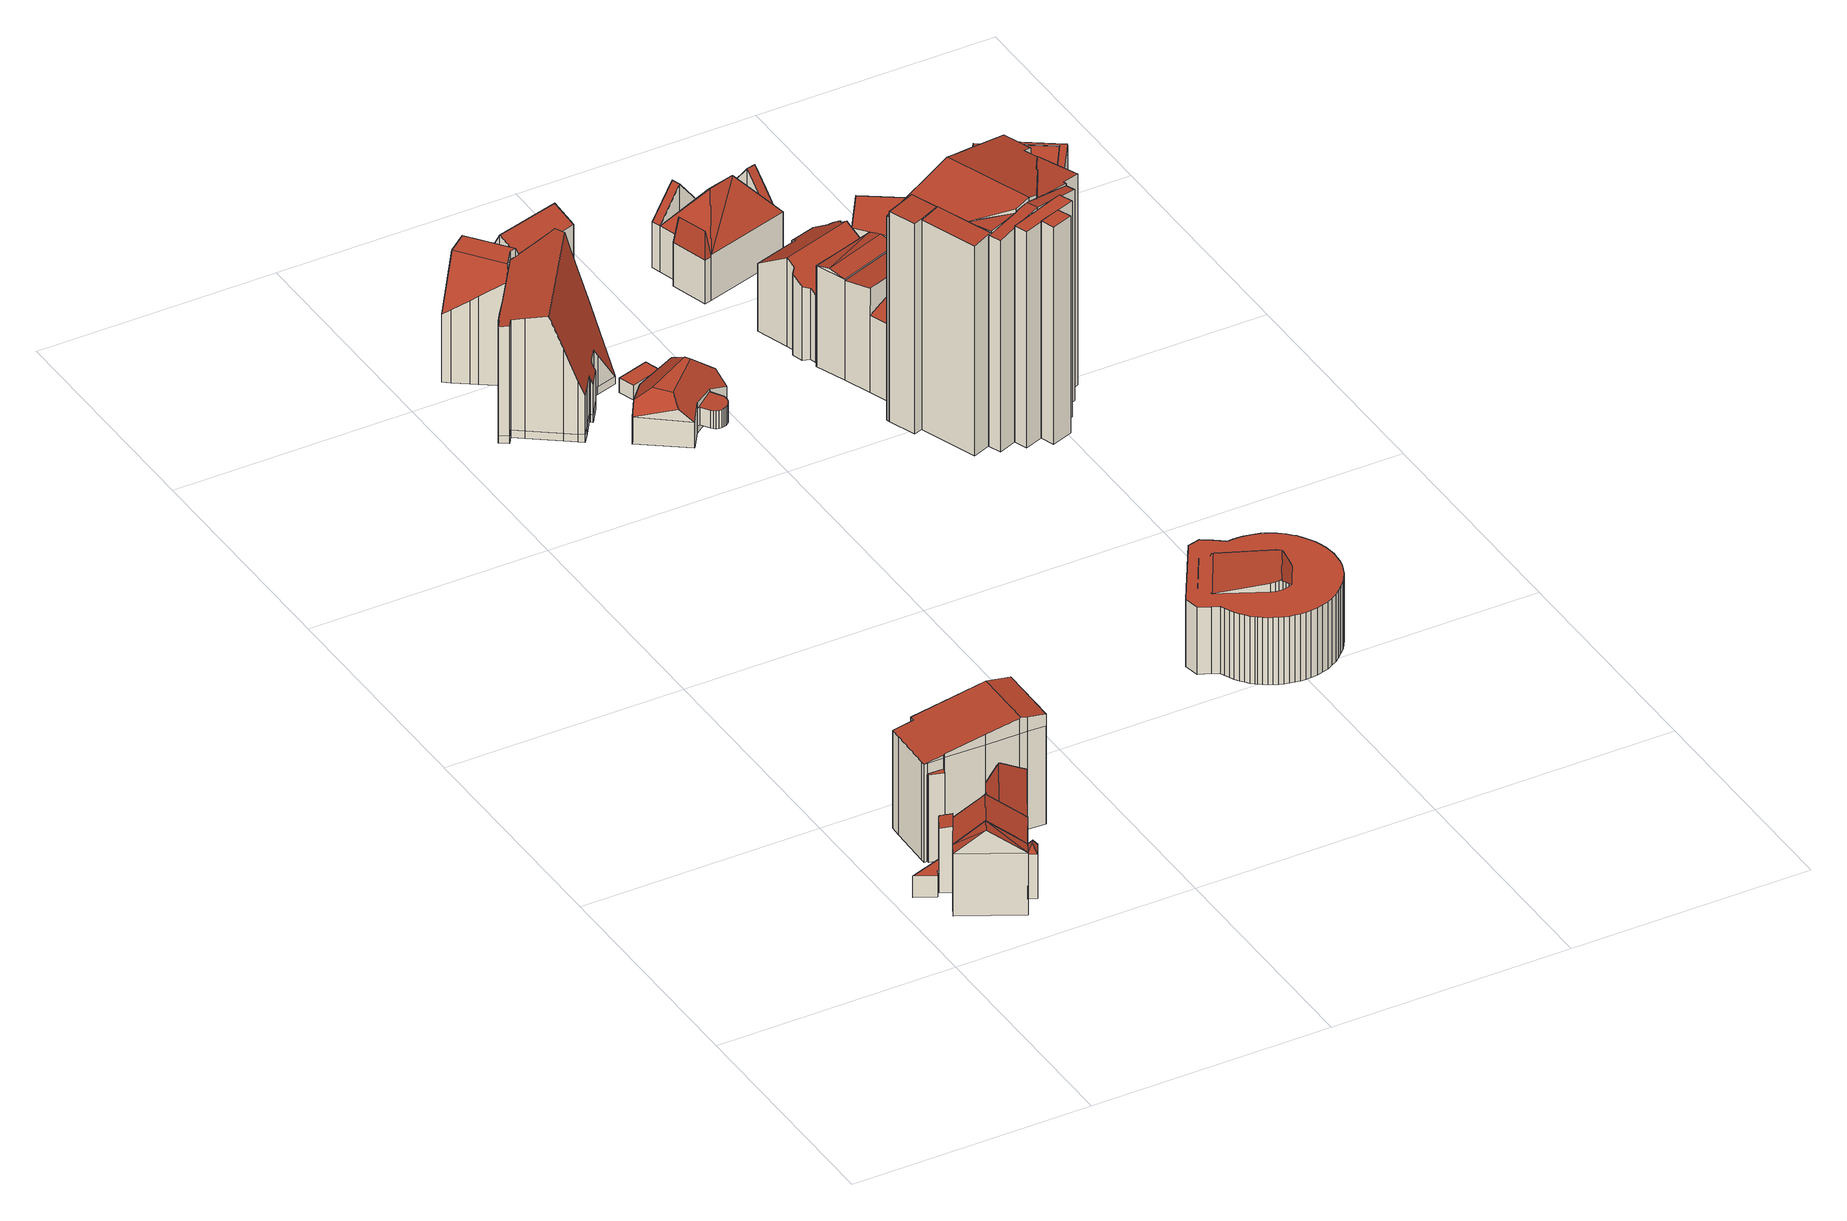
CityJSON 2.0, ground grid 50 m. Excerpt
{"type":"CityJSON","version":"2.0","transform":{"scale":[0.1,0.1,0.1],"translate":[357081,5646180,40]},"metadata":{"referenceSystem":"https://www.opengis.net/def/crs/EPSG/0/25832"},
"CityObjects":{
"building1":{"type":"Building","attributes":{"Gemeindeschluessel":"05315000","Geometrietyp2DReferenz":"3000","function":"31001_1100"},"address":[{"country":"Germany","locality":"Köln","thoroughfareNumber":"73","thoroughfareName":"Konrad-Adenauer-Ufer"}],"children":["building1-1","building1-2","building1-3","building1-4","building1-5"]},
"building1-1":{"type":"BuildingPart","attributes":{"roofType":"2100","measuredHeight":14.63},"parents":["building1"],"geometry":[{"type":"Solid","lod":"2","boundaries":[[[[0,1,2,3,4]],[[5,6,7,1,0]],[[8,9,10]],[[11,12,13,8,10]],[[10,5,0,4,11]],[[1,7,8,13,2]],[[6,5,10,9]],[[8,7,6,9]],[[3,12,11,4]],[[2,13,12,3]]]],"semantics":{"surfaces":[{"type":"WallSurface"},{"type":"RoofSurface"},{"type":"GroundSurface"},{"type":"ClosureSurface"}],"values":[[0,0,0,0,1,2,0,3,0,3]]}}]},
"building1-2":{"type":"BuildingPart","attributes":{"roofType":"5000","measuredHeight":11.42},"parents":["building1"],"geometry":[{"type":"Solid","lod":"2","boundaries":[[[[14,15,16,17]],[[18,19,15,14]],[[20,21,19,18]],[[22,21,20]],[[17,23,14]],[[22,24,23,17]],[[20,18,24,22]],[[14,23,24,18]],[[16,15,19,21]],[[16,21,22,17]]]],"semantics":{"surfaces":[{"type":"WallSurface"},{"type":"RoofSurface"},{"type":"GroundSurface"},{"type":"ClosureSurface"}],"values":[[0,0,0,0,1,1,1,1,2,3]]}}]},
"building1-3":{"type":"BuildingPart","attributes":{"roofType":"3100","measuredHeight":18.93},"parents":["building1"],"geometry":[{"type":"Solid","lod":"2","boundaries":[[[[17,16,25]],[[26,27,21,28]],[[29,30,27,26]],[[9,8,31,32]],[[33,34,7,6]],[[35,36,34,33]],[[37,38,36,35]],[[39,40,38,37]],[[25,16,40,39]],[[33,6,9,32,41,35]],[[42,29,26,28,25,39,37,35,41]],[[21,27,30,43,31,8,7,34,36,38,40,16]],[[22,17,25,28,21]],[[16,17,22,21]],[[30,29,44,43]],[[29,42,41,44]],[[44,32,31,43]],[[44,41,32]],[[7,8,9,6]]]],"semantics":{"surfaces":[{"type":"WallSurface"},{"type":"RoofSurface"},{"type":"GroundSurface"},{"type":"ClosureSurface"}],"values":[[0,0,0,0,0,0,0,0,0,1,1,2,0,3,3,3,3,3,3]]}}]},
"building1-4":{"type":"BuildingPart","attributes":{"roofType":"1000","measuredHeight":4.75},"parents":["building1"],"geometry":[{"type":"Solid","lod":"2","boundaries":[[[[45,46,47,48]],[[3,2,46,45]],[[49,50,13,12]],[[48,47,50,49]],[[12,3,45,48,49]],[[46,2,13,50,47]],[[2,3,12,13]]]],"semantics":{"surfaces":[{"type":"WallSurface"},{"type":"RoofSurface"},{"type":"GroundSurface"},{"type":"ClosureSurface"}],"values":[[0,0,0,0,1,2,3]]}}]},
"building1-5":{"type":"BuildingPart","attributes":{"roofType":"3100","measuredHeight":18.97},"parents":["building1"],"geometry":[{"type":"Solid","lod":"2","boundaries":[[[[32,31,51,52]],[[53,54,30,29]],[[52,51,54,53]],[[53,55,52]],[[55,41,32]],[[32,52,55]],[[53,29,42,41]],[[41,55,53]],[[31,43,30,54,51]],[[43,44,29,30]],[[31,32,44,43]],[[41,42,29,44]],[[41,44,32]]]],"semantics":{"surfaces":[{"type":"WallSurface"},{"type":"RoofSurface"},{"type":"GroundSurface"},{"type":"ClosureSurface"}],"values":[[0,0,0,0,1,1,1,1,2,3,3,3,3]]}}]},
"building2":{"type":"Building","attributes":{"Gemeindeschluessel":"05315000","Geometrietyp2DReferenz":"3000","function":"31001_1000","roofType":"3100","measuredHeight":16.85},"geometry":[{"type":"Solid","lod":"2","boundaries":[[[[56,57,58,59]],[[60,61,57,56]],[[62,63,61,60]],[[64,65,63,62]],[[66,67,65,64]],[[68,69,67,66]],[[70,40,69,68]],[[71,38,40,70]],[[72,73,38,71]],[[74,34,73,72]],[[75,76,34,74]],[[59,58,76,75]],[[71,70,68,66,64,62,60,72]],[[56,59,75,74,72,60]],[[57,61,63,65,67,69,40,38,73,34,76,58]]]],"semantics":{"surfaces":[{"type":"WallSurface"},{"type":"RoofSurface"},{"type":"GroundSurface"}],"values":[[0,0,0,0,0,0,0,0,0,0,0,0,1,1,2]]}}]},
"building3":{"type":"Building","attributes":{"Gemeindeschluessel":"05315000","Geometrietyp2DReferenz":"3000","function":"31001_1100"},"address":[{"country":"Germany","locality":"Köln","thoroughfareNumber":"62","thoroughfareName":"Theodor-Heuss-Ring"}],"children":["building3-1","building3-2"]},
"building3-1":{"type":"BuildingPart","attributes":{"roofType":"1000","measuredHeight":19.41},"parents":["building3"],"geometry":[{"type":"Solid","lod":"2","boundaries":[[[[77,78,79,80]],[[81,82,78,77]],[[80,79,83,84]],[[81,77,80,84]],[[78,82,83,79]],[[82,81,84,83]]]],"semantics":{"surfaces":[{"type":"WallSurface"},{"type":"RoofSurface"},{"type":"GroundSurface"},{"type":"ClosureSurface"}],"values":[[0,0,0,1,2,3]]}}]},
"building3-2":{"type":"BuildingPart","attributes":{"roofType":"5000","measuredHeight":25.36},"parents":["building3"],"geometry":[{"type":"Solid","lod":"2","boundaries":[[[[85,63,65,86]],[[87,57,63,85]],[[88,89,57,87]],[[90,84,83,89,88]],[[91,92,82,81,93]],[[94,95,92,91]],[[96,97,95,94]],[[98,99,97,96]],[[100,101,99,98]],[[102,103,101,100]],[[104,105,103,102]],[[106,107,105,104]],[[86,65,107,106]],[[108,109,110,111,112]],[[113,114,98,96,94,91,115,116,117,118,119,110,109]],[[111,110,119,85,86]],[[119,118,87,85]],[[118,117,88,87]],[[117,116,90,88]],[[116,115,93,90]],[[115,91,93]],[[114,100,98]],[[114,113,102,100]],[[113,109,108,104,102]],[[112,111,86,106]],[[108,112,106,104]],[[63,57,89,83,82,92,95,97,99,101,103,105,107,65]],[[84,90,93,81]],[[82,83,84,81]]]],"semantics":{"surfaces":[{"type":"WallSurface"},{"type":"RoofSurface"},{"type":"GroundSurface"},{"type":"ClosureSurface"}],"values":[[0,0,0,0,0,0,0,0,0,0,0,0,0,1,1,0,0,0,0,0,0,0,0,0,0,0,2,0,3]]}}]},
"building4":{"type":"Building","attributes":{"Gemeindeschluessel":"05315000","Geometrietyp2DReferenz":"3000","function":"31001_1000","roofType":"5000","measuredHeight":27.48},"address":[{"country":"Germany","locality":"Köln","thoroughfareNumber":"37","thoroughfareName":"Sedanstr."}],"geometry":[{"type":"Solid","lod":"2","boundaries":[[[[120,121,122,123]],[[124,125,121,120]],[[126,127,125,124]],[[128,129,127,126]],[[130,131,129,128]],[[132,133,131,130]],[[134,135,133,132]],[[136,137,135,134]],[[138,139,137,136]],[[140,141,139,138]],[[142,143,141,140]],[[144,145,143,142]],[[146,147,145,144]],[[148,149,147,146]],[[150,151,149,148]],[[152,153,151,150]],[[154,155,153,152]],[[156,157,155,154]],[[158,159,157,156]],[[160,161,159,158]],[[162,163,161,160]],[[164,165,163,162]],[[166,167,165,164]],[[168,169,167,166]],[[170,171,169,168]],[[172,173,171,170]],[[174,175,173,172]],[[176,177,175,174]],[[178,179,177,176]],[[180,181,179,178]],[[182,183,181,180]],[[184,185,183,182]],[[123,122,185,184]],[[186,187,188,189,190,191,192,193,194,195,196,197,198,199,200,201,202]],[[203,152,204,205,206,207,208,201,200,209,210,211,212,213,214,215,216,217,218,219]],[[218,217,160,158]],[[219,218,158,156]],[[217,216,162,160]],[[216,215,164,162]],[[215,214,166,164]],[[214,213,168,166]],[[213,212,170,168]],[[212,211,172,170]],[[211,210,174,172]],[[210,209,176,174]],[[209,200,199,178,176]],[[208,207,144,142]],[[202,201,208,142,140]],[[207,206,146,144]],[[206,205,148,146]],[[205,204,150,148]],[[204,152,150]],[[203,219,156,154]],[[203,154,152]],[[199,198,180,178]],[[198,197,182,180]],[[197,196,184,182]],[[196,195,123,184]],[[195,194,120,123]],[[194,193,124,120]],[[193,192,126,124]],[[192,191,128,126]],[[191,190,130,128]],[[190,189,132,130]],[[189,188,134,132]],[[188,187,136,134]],[[187,186,138,136]],[[186,202,140,138]],[[121,125,127,129,131,133,135,137,139,141,143,145,147,149,151,153,155,157,159,161,163,165,167,169,171,173,175,177,179,181,183,185,122]]]],"semantics":{"surfaces":[{"type":"WallSurface"},{"type":"RoofSurface"},{"type":"GroundSurface"}],"values":[[0,0,0,0,0,0,0,0,0,0,0,0,0,0,0,0,0,0,0,0,0,0,0,0,0,0,0,0,0,0,0,0,0,1,1,0,0,0,0,0,0,0,0,0,0,0,0,0,0,0,0,0,0,0,0,0,0,0,0,0,0,0,0,0,0,0,0,0,2]]}}]},
"building5":{"type":"Building","attributes":{"Gemeindeschluessel":"05315000","Geometrietyp2DReferenz":"3000","function":"31001_1100"},"address":[{"country":"Germany","locality":"Köln","thoroughfareNumber":"1","thoroughfareName":"An der Münze"}],"children":["building5-1","building5-2"]},
"building5-1":{"type":"BuildingPart","attributes":{"roofType":"5000","measuredHeight":26.31},"parents":["building5"],"geometry":[{"type":"Solid","lod":"2","boundaries":[[[[220,221,222,223]],[[224,225,221,220]],[[226,227,225,224]],[[228,229,227,226]],[[230,231,229,228]],[[232,233,231,230]],[[234,235,233,232]],[[236,237,238,239,240]],[[241,242,237,236]],[[243,244,242,241]],[[223,222,244,243]],[[240,245,246,234,232,236]],[[228,226,224,220,223,243,230]],[[230,243,241,236,232]],[[221,225,227,229,231,233,235,247,238,237,242,244,222]],[[245,240,239]],[[247,246,245,239,238]],[[235,234,246,247]]]],"semantics":{"surfaces":[{"type":"WallSurface"},{"type":"RoofSurface"},{"type":"GroundSurface"},{"type":"ClosureSurface"}],"values":[[0,0,0,0,0,0,0,0,0,0,0,1,1,1,2,0,3,3]]}}]},
"building5-2":{"type":"BuildingPart","attributes":{"roofType":"3100","measuredHeight":26.32},"parents":["building5"],"geometry":[{"type":"Solid","lod":"2","boundaries":[[[[248,249,250,251]],[[252,253,249,248]],[[239,238,253,252]],[[254,255,235,234,256]],[[257,258,255,254]],[[259,260,258,257]],[[261,262,260,259]],[[263,264,262,261]],[[265,266,264,263]],[[267,268,266,265]],[[269,270,268,267]],[[271,272,270,269]],[[273,274,272,271]],[[275,276,274,273]],[[251,250,276,275]],[[269,267,265,263,261,259,257,254,256,277,271]],[[245,239,252,248,251,275,273,271,277]],[[249,253,238,247,235,255,258,260,262,264,266,268,270,272,274,276,250]],[[245,277,246]],[[238,239,245,246,247]],[[234,246,277,256]],[[246,234,235,247]]]],"semantics":{"surfaces":[{"type":"WallSurface"},{"type":"RoofSurface"},{"type":"GroundSurface"},{"type":"ClosureSurface"}],"values":[[0,0,0,0,0,0,0,0,0,0,0,0,0,0,0,1,1,2,0,3,0,3]]}}]},
"building6":{"type":"Building","attributes":{"Gemeindeschluessel":"05315000","Geometrietyp2DReferenz":"3000","function":"31001_1000","roofType":"5000","measuredHeight":10.65},"address":[{"country":"Germany","locality":"Köln","thoroughfareNumber":"39","thoroughfareName":"Sedanstr."}],"geometry":[{"type":"Solid","lod":"2","boundaries":[[[[278,279,280,281]],[[282,283,279,278]],[[284,285,283,282]],[[286,287,285,284]],[[288,289,287,286]],[[290,291,289,288]],[[281,280,291,290]],[[292,293,294,281,295]],[[296,278,294,293,297]],[[298,282,296,297,299]],[[284,298,299,292,295,290,288,286]],[[299,297,293,292]],[[281,294,278]],[[278,296,282]],[[282,298,284]],[[290,295,281]],[[279,283,285,287,289,291,280]]]],"semantics":{"surfaces":[{"type":"WallSurface"},{"type":"RoofSurface"},{"type":"GroundSurface"}],"values":[[0,0,0,0,0,0,0,1,1,1,1,1,0,0,0,0,2]]}}]},
"building7":{"type":"Building","attributes":{"Gemeindeschluessel":"05315000","Geometrietyp2DReferenz":"3000","function":"31001_1000","roofType":"2100","measuredHeight":4.4},"geometry":[{"type":"Solid","lod":"2","boundaries":[[[[300,301,302,303]],[[304,305,301,300]],[[306,307,305,304]],[[308,309,307,306]],[[310,311,309,308]],[[312,313,311,310]],[[314,315,313,312]],[[316,317,315,314]],[[318,319,317,316]],[[320,321,319,318]],[[322,323,321,320]],[[324,325,323,322]],[[326,327,325,324]],[[328,329,327,326]],[[330,331,329,328]],[[332,333,331,330]],[[303,302,333,332]],[[330,328,326,324,322,320,318,316,314,312,310,308,306,304,300,303,332]],[[301,305,307,309,311,313,315,317,319,321,323,325,327,329,331,333,302]]]],"semantics":{"surfaces":[{"type":"WallSurface"},{"type":"RoofSurface"},{"type":"GroundSurface"}],"values":[[0,0,0,0,0,0,0,0,0,0,0,0,0,0,0,0,0,1,2]]}}]},
"building8":{"type":"Building","attributes":{"Gemeindeschluessel":"05315000","Geometrietyp2DReferenz":"3000","function":"31001_2460","roofType":"1000","measuredHeight":3.26},"geometry":[{"type":"Solid","lod":"2","boundaries":[[[[334,335,336,337]],[[338,339,335,334]],[[340,341,339,338]],[[337,336,341,340]],[[338,334,337,340]],[[335,339,341,336]]]],"semantics":{"surfaces":[{"type":"WallSurface"},{"type":"RoofSurface"},{"type":"GroundSurface"}],"values":[[0,0,0,0,1,2]]}}]},
"building9":{"type":"Building","attributes":{"Gemeindeschluessel":"05315000","Geometrietyp2DReferenz":"3000","function":"31001_2000"},"address":[{"country":"Germany","locality":"Köln","thoroughfareNumber":"80","thoroughfareName":"Konrad-Adenauer-Ufer"}],"children":["building9-1","building9-2"]},
"building9-1":{"type":"BuildingPart","attributes":{"roofType":"1000","measuredHeight":14.89},"parents":["building9"],"geometry":[{"type":"Solid","lod":"2","boundaries":[[[[342,343,344,345]],[[346,347,343,342]],[[348,349,347,346]],[[350,351,349,348]],[[352,353,351,350]],[[354,355,353,352]],[[356,357,355,354]],[[358,359,357,356]],[[360,361,359,358]],[[362,363,361,360]],[[364,365,363,362]],[[366,367,365,364]],[[368,369,367,366]],[[370,371,369,368]],[[372,373,371,370]],[[374,375,373,372]],[[376,377,375,374]],[[378,379,377,376]],[[380,381,379,378]],[[382,383,381,380]],[[384,385,383,382]],[[386,387,385,384]],[[388,389,387,386]],[[390,391,389,388]],[[392,393,391,390]],[[394,395,393,392]],[[396,397,395,394]],[[398,399,397,396]],[[400,401,399,398]],[[402,403,401,400]],[[404,405,403,402]],[[406,407,405,404]],[[408,409,407,406]],[[410,411,409,408]],[[412,413,411,410]],[[414,415,413,412]],[[416,417,415,414]],[[418,419,417,416]],[[420,421,419,418]],[[422,423,421,420]],[[424,425,423,422]],[[426,427,425,424]],[[428,429,427,426]],[[430,431,429,428]],[[432,433,431,430]],[[434,435,433,432]],[[436,437,435,434]],[[438,439,437,436]],[[440,441,439,438]],[[442,443,441,440]],[[444,445,443,442]],[[446,447,445,444]],[[448,449,447,446]],[[450,451,449,448]],[[452,453,451,450]],[[454,455,453,452]],[[456,457,455,454]],[[458,459,457,456]],[[460,461,459,458]],[[462,463,461,460]],[[345,344,463,462]],[[460,458,456,454,452,450,448,446,444,442,440,438,436,434,432,430,428,426,424,422,420,418,416,414,412,410,408,406,404,402,400,398,396,394,392,390,388,386,384,382,380,378,376,374,372,370,368,366,364,362,360,358,356,354,352,350,348,346,342,345,462]],[[343,347,349,351,353,355,357,359,361,363,365,367,369,371,373,375,377,379,381,383,385,387,389,391,393,395,397,399,401,403,405,407,409,411,413,415,417,419,421,423,425,427,429,431,433,435,437,439,441,443,445,447,449,451,453,455,457,459,461,463,344]]]],"semantics":{"surfaces":[{"type":"WallSurface"},{"type":"RoofSurface"},{"type":"GroundSurface"}],"values":[[0,0,0,0,0,0,0,0,0,0,0,0,0,0,0,0,0,0,0,0,0,0,0,0,0,0,0,0,0,0,0,0,0,0,0,0,0,0,0,0,0,0,0,0,0,0,0,0,0,0,0,0,0,0,0,0,0,0,0,0,0,1,2]]}}]},
"building9-2":{"type":"BuildingPart","attributes":{"roofType":"5000","measuredHeight":17.16},"parents":["building9"],"geometry":[{"type":"Solid","lod":"2","boundaries":[[[[464,465,466,467]],[[468,469,465,464]],[[470,471,469,468]],[[472,473,471,470]],[[474,475,473,472]],[[476,477,475,474]],[[478,479,477,476]],[[480,481,479,478]],[[482,483,481,480]],[[484,485,483,482]],[[486,487,485,484]],[[488,489,487,486]],[[490,491,489,488]],[[492,493,491,490]],[[494,495,493,492]],[[496,497,495,494]],[[498,499,497,496]],[[500,501,499,498]],[[502,503,501,500]],[[504,505,503,502]],[[506,507,505,504]],[[508,509,507,506]],[[510,511,509,508]],[[512,513,511,510]],[[514,515,513,512]],[[516,517,515,514]],[[518,519,517,516]],[[520,521,519,518]],[[522,523,521,520]],[[524,525,523,522]],[[526,527,525,524]],[[528,529,527,526]],[[530,531,529,528]],[[532,533,531,530]],[[534,535,533,532]],[[536,537,535,534]],[[538,539,537,536]],[[540,541,539,538]],[[467,466,541,540]],[[512,510,508,506,504,502,500,498,496,494,492,490,488,486,484,482,480,478,476,474,472,470,468,464,542,543]],[[520,518,516,514,543,542,467,540,538,536,534,532,530,528,526,524,522]],[[467,542,464]],[[512,543,514]],[[465,469,471,473,475,477,479,481,483,485,487,489,491,493,495,497,499,501,503,505,507,509,511,513,515,517,519,521,523,525,527,529,531,533,535,537,539,541,466]]]],"semantics":{"surfaces":[{"type":"WallSurface"},{"type":"RoofSurface"},{"type":"GroundSurface"}],"values":[[0,0,0,0,0,0,0,0,0,0,0,0,0,0,0,0,0,0,0,0,0,0,0,0,0,0,0,0,0,0,0,0,0,0,0,0,0,0,0,1,1,0,0,2]]}}]},
"building10":{"type":"Building","attributes":{"Gemeindeschluessel":"05315000","Geometrietyp2DReferenz":"3000","function":"31001_1000","roofType":"3100","measuredHeight":19.63},"address":[{"country":"Germany","locality":"Köln","thoroughfareNumber":"6","thoroughfareName":"An der Münze"}],"geometry":[{"type":"Solid","lod":"2","boundaries":[[[[544,545,546,547]],[[548,549,545,544]],[[550,551,549,548]],[[552,553,551,550]],[[554,555,553,552]],[[556,557,555,554]],[[558,559,557,556]],[[560,561,559,558]],[[562,563,561,560]],[[564,565,563,562]],[[566,567,565,564]],[[568,569,567,566]],[[570,571,569,568]],[[572,573,571,570]],[[574,575,573,572]],[[576,577,575,574]],[[578,579,577,576]],[[580,581,579,578]],[[582,583,581,580]],[[584,585,583,582]],[[586,587,585,584]],[[588,589,587,586]],[[590,591,589,588]],[[592,593,591,590]],[[547,546,593,592]],[[586,584,582,580,578,576,574,572,570,568,566,564,562,560,558,588]],[[556,554,552,550,548,544,547,592,590,588,558]],[[545,549,551,553,555,557,559,561,563,565,567,569,571,573,575,577,579,581,583,585,587,589,591,593,546]]]],"semantics":{"surfaces":[{"type":"WallSurface"},{"type":"RoofSurface"},{"type":"GroundSurface"}],"values":[[0,0,0,0,0,0,0,0,0,0,0,0,0,0,0,0,0,0,0,0,0,0,0,0,0,1,1,2]]}}]},
"building11":{"type":"Building","attributes":{"Gemeindeschluessel":"05315000","Geometrietyp2DReferenz":"3000","function":"31001_3010"},"address":[{"country":"Germany","locality":"Köln","thoroughfareNumber":"8","thoroughfareName":"An der Münze"}],"children":["building11-1","building11-2","building11-3","building11-4"]},
"building11-1":{"type":"BuildingPart","attributes":{"roofType":"9999","measuredHeight":18.56},"parents":["building11"],"geometry":[{"type":"Solid","lod":"2","boundaries":[[[[594,595,596,597,598]],[[599,600,601,602]],[[603,604,605,606,607]],[[608,609,610,604,603]],[[611,612,594]],[[594,598,608,611]],[[612,613,599]],[[599,602,614,594,612]],[[607,615,616,599,613,617,603]],[[617,611,608]],[[608,603,617]],[[613,612,611,617]],[[595,618,601,600,619,605,604,610,596]],[[618,614,602,601]],[[595,594,614,618]],[[615,607,606]],[[619,616,615,606,605]],[[600,599,616,619]],[[609,608,598,597]],[[596,610,609,597]]]],"semantics":{"surfaces":[{"type":"WallSurface"},{"type":"RoofSurface"},{"type":"GroundSurface"},{"type":"ClosureSurface"}],"values":[[0,0,0,0,1,1,1,1,1,1,1,1,2,3,3,0,3,3,0,3]]}}]},
"building11-2":{"type":"BuildingPart","attributes":{"roofType":"3100","measuredHeight":15.28},"parents":["building11"],"geometry":[{"type":"Solid","lod":"2","boundaries":[[[[620,621,622,623]],[[624,625,621,620]],[[626,627,625,624]],[[628,629,627,626]],[[630,631,629,628]],[[606,605,631,630]],[[632,633,600,599]],[[623,622,633,632]],[[615,606,630,628,626,624,620,634]],[[623,632,599,634,620]],[[621,625,627,629,631,605,619,600,633,622]],[[615,634,616]],[[605,606,615,616,619]],[[616,634,599]],[[616,599,600,619]]]],"semantics":{"surfaces":[{"type":"WallSurface"},{"type":"RoofSurface"},{"type":"GroundSurface"},{"type":"ClosureSurface"}],"values":[[0,0,0,0,0,0,0,0,1,1,2,0,3,0,3]]}}]},
"building11-3":{"type":"BuildingPart","attributes":{"roofType":"3100","measuredHeight":16.92},"parents":["building11"],"geometry":[{"type":"Solid","lod":"2","boundaries":[[[[635,636,637,638]],[[639,640,636,635]],[[641,642,640,639]],[[602,601,642,641]],[[643,644,595,594]],[[638,637,644,643]],[[602,641,639,635,638,645]],[[643,594,645,638]],[[636,640,642,601,618,595,644,637]],[[602,645,614]],[[601,602,614,618]],[[614,645,594]],[[614,594,595,618]]]],"semantics":{"surfaces":[{"type":"WallSurface"},{"type":"RoofSurface"},{"type":"GroundSurface"},{"type":"ClosureSurface"}],"values":[[0,0,0,0,0,0,1,1,2,0,3,0,3]]}}]},
"building11-4":{"type":"BuildingPart","attributes":{"roofType":"5000","measuredHeight":15.39},"parents":["building11"],"geometry":[{"type":"Solid","lod":"2","boundaries":[[[[646,647,610,609]],[[648,649,647,646]],[[597,596,649,648]],[[597,648,650]],[[650,648,646,651]],[[646,609,651]],[[651,609,597,650]],[[647,649,596,610]],[[596,597,609,610]]]],"semantics":{"surfaces":[{"type":"WallSurface"},{"type":"RoofSurface"},{"type":"GroundSurface"},{"type":"ClosureSurface"}],"values":[[0,0,0,1,1,1,1,2,3]]}}]},
"building12":{"type":"Building","attributes":{"Gemeindeschluessel":"05315000","Geometrietyp2DReferenz":"3000","function":"31001_1100"},"address":[{"country":"Germany","locality":"Köln","thoroughfareNumber":"81","thoroughfareName":"Konrad-Adenauer-Ufer"},{"country":"Germany","locality":"Köln","thoroughfareNumber":"79","thoroughfareName":"Konrad-Adenauer-Ufer"}],"children":["building12-1","building12-2","building12-3","building12-4","building12-5","building12-6","building12-7","building12-8","building12-9","building12-10","building12-11","building12-12","building12-13","building12-14"]},
"building12-1":{"type":"BuildingPart","attributes":{"roofType":"2100","measuredHeight":47.98},"parents":["building12"],"geometry":[{"type":"Solid","lod":"2","boundaries":[[[[652,653,654]],[[655,656,652,654]],[[657,658,656,655]],[[659,660,661,658,657]],[[662,663,664,665,666,659,657,655,654,667,668,669]],[[670,652,656,658,661,671,672,673,674,675]],[[676,668,667,677,678]],[[670,675,676,678]],[[677,667,654,653]],[[652,670,678,677,653]],[[660,659,666]],[[661,660,666,665,671]],[[672,671,665,664]],[[673,672,664,663]],[[679,662,669]],[[680,674,673,663,662,679]],[[680,679,669,668,676]],[[674,680,676,675]]]],"semantics":{"surfaces":[{"type":"WallSurface"},{"type":"RoofSurface"},{"type":"GroundSurface"},{"type":"ClosureSurface"}],"values":[[0,0,0,0,1,2,0,3,0,3,0,3,3,3,0,3,0,3]]}}]},
"building12-2":{"type":"BuildingPart","attributes":{"roofType":"5000","measuredHeight":23.2},"parents":["building12"],"geometry":[{"type":"Solid","lod":"2","boundaries":[[[[681,682,683,684]],[[685,686,682,681]],[[687,688,689,686,685]],[[684,683,690,691,692]],[[687,693,694,692]],[[694,693,685]],[[685,681,684,694]],[[692,694,684]],[[693,687,685]],[[682,686,689,690,683]],[[688,687,692,691]],[[690,689,688,691]]]],"semantics":{"surfaces":[{"type":"WallSurface"},{"type":"RoofSurface"},{"type":"GroundSurface"},{"type":"ClosureSurface"}],"values":[[0,0,0,0,1,1,1,0,0,2,0,3]]}}]},
"building12-3":{"type":"BuildingPart","attributes":{"roofType":"1000","measuredHeight":48.31},"parents":["building12"],"geometry":[{"type":"Solid","lod":"2","boundaries":[[[[695,696,697,698,699]],[[700,701,702,703,704]],[[699,698,701,700]],[[704,695,699,700]],[[697,702,701,698]],[[696,695,704,703]],[[702,697,696,703]]]],"semantics":{"surfaces":[{"type":"WallSurface"},{"type":"RoofSurface"},{"type":"GroundSurface"},{"type":"ClosureSurface"}],"values":[[0,0,0,1,2,0,3]]}}]},
"building12-4":{"type":"BuildingPart","attributes":{"roofType":"1000","measuredHeight":48.08},"parents":["building12"],"geometry":[{"type":"Solid","lod":"2","boundaries":[[[[705,706,707,708,709]],[[710,711,706,705]],[[703,702,711,710]],[[712,713,697,696]],[[714,715,716,713,712]],[[712,696,703,710,705,709,717,718,719,714]],[[706,711,702,697,713,716,720,707]],[[702,703,696,697]],[[715,714,719]],[[717,709,708]],[[720,718,717,708,707]],[[716,715,719,718,720]]]],"semantics":{"surfaces":[{"type":"WallSurface"},{"type":"RoofSurface"},{"type":"GroundSurface"},{"type":"ClosureSurface"}],"values":[[0,0,0,0,0,1,2,3,0,0,3,3]]}}]},
"building12-5":{"type":"BuildingPart","attributes":{"roofType":"3100","measuredHeight":48.72},"parents":["building12"],"geometry":[{"type":"Solid","lod":"2","boundaries":[[[[708,707,721,722]],[[723,724,716,715]],[[725,726,724,723]],[[727,728,726,725]],[[729,730,731,732,733]],[[722,721,661,660]],[[729,733,734,735,727,725,723,715,719,736,737]],[[717,708,722,660,666,738,739,737,736]],[[707,720,716,724,726,728,740,731,730,741,742,671,661,721]],[[717,736,718]],[[707,708,717,718,720]],[[718,736,719]],[[718,719,715,716,720]],[[728,727,735,740]],[[734,733,732]],[[740,735,734,732,731]],[[730,729,737,741]],[[665,671,742,739,738]],[[742,741,737,739]],[[665,738,666]],[[661,671,665,666,660]]]],"semantics":{"surfaces":[{"type":"WallSurface"},{"type":"RoofSurface"},{"type":"GroundSurface"},{"type":"ClosureSurface"}],"values":[[0,0,0,0,0,0,1,1,2,0,3,0,3,3,0,3,3,3,3,0,3]]}}]},
"building12-6":{"type":"BuildingPart","attributes":{"roofType":"5000","measuredHeight":20.24},"parents":["building12"],"geometry":[{"type":"Solid","lod":"2","boundaries":[[[[743,744,745,746]],[[747,748,749,750]],[[747,750,751,752]],[[752,751,743,746,753]],[[754,747,752,753]],[[744,749,748,755,756,745]],[[744,743,750,749]],[[755,754,753,756]],[[748,747,754,755]],[[745,756,753,746]],[[743,751,750]]]],"semantics":{"surfaces":[{"type":"WallSurface"},{"type":"RoofSurface"},{"type":"GroundSurface"},{"type":"ClosureSurface"}],"values":[[0,0,1,1,0,2,3,3,3,3,3]]}}]},
"building12-7":{"type":"BuildingPart","attributes":{"roofType":"2100","measuredHeight":47.12},"parents":["building12"],"geometry":[{"type":"Solid","lod":"2","boundaries":[[[[757,758,759,760,761]],[[762,763,764,758,757]],[[762,757,761,765,766,767]],[[759,758,764,768,769]],[[760,765,761]],[[759,769,770,766,765,760]],[[763,762,767,771]],[[768,764,763,771]],[[771,767,766,770]],[[768,771,770,769]]]],"semantics":{"surfaces":[{"type":"WallSurface"},{"type":"RoofSurface"},{"type":"GroundSurface"},{"type":"ClosureSurface"}],"values":[[0,0,1,2,0,3,0,3,0,3]]}}]},
"building12-8":{"type":"BuildingPart","attributes":{"roofType":"2100","measuredHeight":18.17},"parents":["building12"],"geometry":[{"type":"Solid","lod":"2","boundaries":[[[[772,773,774,775,776]],[[776,775,777,778]],[[779,780,772,776,778]],[[774,781,777,775]],[[773,772,780]],[[781,774,773,780,779]],[[781,779,778,777]]]],"semantics":{"surfaces":[{"type":"WallSurface"},{"type":"RoofSurface"},{"type":"GroundSurface"},{"type":"ClosureSurface"}],"values":[[0,0,1,2,0,3,3]]}}]},
"building12-9":{"type":"BuildingPart","attributes":{"roofType":"5000","measuredHeight":49.51},"parents":["building12"],"geometry":[{"type":"Solid","lod":"2","boundaries":[[[[782,783,764,763]],[[784,746,745,783,782]],[[785,786,787,748,747,788]],[[789,784,782,763,771,770,790,791,792,793,794]],[[795,796,797,662,679,798,799,800,785,788,794,793]],[[801,802,674,673,672,671,742,741,730,803,769,768,764,783,745,756,755,748,787,804]],[[805,800,799,806]],[[801,804,805,806]],[[806,799,798,807]],[[802,801,806,807]],[[807,798,679,680]],[[807,680,674,802]],[[662,797,663]],[[674,680,679,662,663,673]],[[664,663,797,796]],[[672,673,663,664]],[[664,796,795,738,665]],[[671,672,664,665]],[[738,795,793,739]],[[671,665,738,739,742]],[[729,737,739,793,792]],[[808,730,741,737,729]],[[741,742,739,737]],[[808,729,792,791]],[[808,791,790,803,730]],[[768,769,770,771]],[[769,803,790,770]],[[764,768,771,763]],[[746,784,789,753]],[[756,745,746,753]],[[752,753,789,794,809]],[[756,753,754,755]],[[753,752,809,754]],[[747,754,809,794,788]],[[754,747,748,755]],[[805,786,785,800]],[[804,787,786,805]]]],"semantics":{"surfaces":[{"type":"WallSurface"},{"type":"RoofSurface"},{"type":"GroundSurface"},{"type":"ClosureSurface"}],"values":[[0,0,0,1,1,2,0,3,0,3,0,3,0,3,0,3,0,3,0,3,0,3,3,0,3,3,3,3,0,3,0,3,3,0,3,0,3]]}}]},
"building12-10":{"type":"BuildingPart","attributes":{"roofType":"1000","measuredHeight":17.39},"parents":["building12"],"geometry":[{"type":"Solid","lod":"2","boundaries":[[[[810,778,777,787,786]],[[805,806,807,680,676,678,811,810,786]],[[781,670,675,674,802,801,804,787,777]],[[778,810,811,779]],[[781,777,778,779]],[[779,811,678,670,781]],[[670,678,676,675]],[[675,676,680,674]],[[674,680,807,802]],[[802,807,806,801]],[[801,806,805,804]],[[804,805,786,787]]]],"semantics":{"surfaces":[{"type":"WallSurface"},{"type":"RoofSurface"},{"type":"GroundSurface"},{"type":"ClosureSurface"}],"values":[[0,1,2,0,3,3,3,3,3,3,3,3]]}}]},
"building12-11":{"type":"BuildingPart","attributes":{"roofType":"2100","measuredHeight":47.22},"parents":["building12"],"geometry":[{"type":"Solid","lod":"2","boundaries":[[[[812,813,728,727,814]],[[760,759,813,812]],[[765,760,812,814,815,816,817]],[[728,813,759,769,803,740]],[[727,735,815,814]],[[728,740,735,727]],[[765,817,766]],[[759,760,765,766,770,769]],[[818,790,770,766,817,816]],[[769,770,790,803]],[[803,790,818,816,815,735,740]]]],"semantics":{"surfaces":[{"type":"WallSurface"},{"type":"RoofSurface"},{"type":"GroundSurface"},{"type":"ClosureSurface"}],"values":[[0,0,1,2,0,3,0,3,0,3,3]]}}]},
"building12-12":{"type":"BuildingPart","attributes":{"roofType":"2100","measuredHeight":47.97},"parents":["building12"],"geometry":[{"type":"Solid","lod":"2","boundaries":[[[[808,791,818,816,819,734,732]],[[803,730,731,740]],[[815,819,816]],[[735,815,816,818,790,803,740]],[[790,818,791]],[[730,808,732,731]],[[803,790,791,808,730]],[[815,735,734,819]],[[740,731,732,734,735]]]],"semantics":{"surfaces":[{"type":"RoofSurface"},{"type":"GroundSurface"},{"type":"WallSurface"},{"type":"ClosureSurface"}],"values":[[0,1,2,3,2,3,3,2,3]]}}]},
"building12-13":{"type":"BuildingPart","attributes":{"roofType":"2100","measuredHeight":23.2},"parents":["building12"],"geometry":[{"type":"Solid","lod":"2","boundaries":[[[[820,750,749,689,688]],[[691,690,744,743,821]],[[821,820,688,691]],[[749,744,690,689]],[[821,743,751,750,820]],[[744,749,750,743]],[[751,743,750]],[[690,691,688,689]]]],"semantics":{"surfaces":[{"type":"WallSurface"},{"type":"RoofSurface"},{"type":"GroundSurface"},{"type":"ClosureSurface"}],"values":[[0,0,1,2,0,3,3,3]]}}]},
"building12-14":{"type":"BuildingPart","attributes":{"roofType":"1000","measuredHeight":17.49},"parents":["building12"],"geometry":[{"type":"Solid","lod":"2","boundaries":[[[[822,823,774,773]],[[653,652,823,822]],[[653,822,773,780,677]],[[823,652,670,781,774]],[[652,653,677,678,670]],[[779,811,678,677,780]],[[781,779,780,773,774]],[[670,678,811,779,781]]]],"semantics":{"surfaces":[{"type":"WallSurface"},{"type":"RoofSurface"},{"type":"GroundSurface"},{"type":"ClosureSurface"}],"values":[[0,0,1,2,3,0,3,3]]}}]},
"building13":{"type":"Building","attributes":{"Gemeindeschluessel":"05315000","Geometrietyp2DReferenz":"3000","function":"31001_2000"},"children":["building13-1","building13-2"]},
"building13-1":{"type":"BuildingPart","attributes":{"roofType":"9999","measuredHeight":19.25},"parents":["building13"],"geometry":[{"type":"Solid","lod":"2","boundaries":[[[[824,825,826,827]],[[828,829,825,824]],[[830,831,829,828]],[[832,833,831,830]],[[834,835,833,832]],[[836,837,835,834]],[[838,839,837,836]],[[840,841,839,838]],[[842,843,841,840]],[[844,845,843,842]],[[832,830,828,824,827,846,847,834]],[[848,844,842,840,838,836,849]],[[849,836,834,847]],[[825,829,831,833,835,837,839,841,843,845,850,851,826]],[[848,849,852]],[[845,844,848,852,850]],[[852,849,847,853]],[[850,852,853,851]],[[853,847,846]],[[853,846,827,826,851]]]],"semantics":{"surfaces":[{"type":"WallSurface"},{"type":"RoofSurface"},{"type":"GroundSurface"},{"type":"ClosureSurface"}],"values":[[0,0,0,0,0,0,0,0,0,0,1,1,1,2,0,3,0,3,0,3]]}}]},
"building13-2":{"type":"BuildingPart","attributes":{"roofType":"1000","measuredHeight":9.58},"parents":["building13"],"geometry":[{"type":"Solid","lod":"2","boundaries":[[[[854,855,856,857]],[[858,827,826,855,854]],[[859,860,845,844,861]],[[857,856,860,859]],[[861,848,852,853,846,858,854,857,859]],[[855,826,851,850,845,860,856]],[[858,846,827]],[[848,861,844]],[[850,852,848,844,845]],[[851,853,852,850]],[[826,827,846,853,851]]]],"semantics":{"surfaces":[{"type":"WallSurface"},{"type":"RoofSurface"},{"type":"GroundSurface"},{"type":"ClosureSurface"}],"values":[[0,0,0,0,1,2,0,0,3,3,3]]}}]},
"building14":{"type":"Building","attributes":{"Gemeindeschluessel":"05315000","Geometrietyp2DReferenz":"3000","function":"31001_2000"},"address":[{"country":"Germany","locality":"Köln","thoroughfareNumber":"83","thoroughfareName":"Konrad-Adenauer-Ufer"}],"children":["building14-1","building14-2"]},
"building14-1":{"type":"BuildingPart","attributes":{"roofType":"1000","measuredHeight":23.55},"parents":["building14"],"geometry":[{"type":"Solid","lod":"2","boundaries":[[[[862,863,864,865]],[[866,867,863,862]],[[868,869,867,866]],[[870,871,869,868]],[[872,873,871,870]],[[874,875,873,872]],[[876,877,875,874]],[[878,879,877,876]],[[880,881,879,878]],[[882,883,881,880]],[[884,885,883,882]],[[886,887,885,884]],[[888,889,887,886]],[[886,884,882,880,878,876,874,872,870,868,866,862,865,890,888]],[[864,863,867,869,871,873,875,877,879,881,883,885,887,889,891]],[[891,890,865,864]],[[889,888,890,891]]]],"semantics":{"surfaces":[{"type":"WallSurface"},{"type":"RoofSurface"},{"type":"GroundSurface"},{"type":"ClosureSurface"}],"values":[[0,0,0,0,0,0,0,0,0,0,0,0,0,1,2,3,3]]}}]},
"building14-2":{"type":"BuildingPart","attributes":{"roofType":"1000","measuredHeight":23.72},"parents":["building14"],"geometry":[{"type":"Solid","lod":"2","boundaries":[[[[892,893,894,895]],[[896,897,893,892]],[[898,899,897,896]],[[900,865,864,899,898]],[[895,894,889,888,901]],[[902,900,898,896,892,895,901]],[[893,897,899,864,891,889,894]],[[865,900,902,890]],[[891,864,865,890]],[[890,902,901,888]],[[889,891,890,888]]]],"semantics":{"surfaces":[{"type":"WallSurface"},{"type":"RoofSurface"},{"type":"GroundSurface"},{"type":"ClosureSurface"}],"values":[[0,0,0,0,0,1,2,0,3,0,3]]}}]}
},
"vertices":[
[72,184,203],[72,184,60],[68,182,60],[68,182,108],[68,182,203],[92,173,207],[92,173,198],[92,173,60],[72,137,60],[72,137,198],[72,137,207],[51,149,203],[51,149,108],[51,149,60],
[212,72,159],[212,72,60],[197,81,60],[197,81,159],[197,45,159],[197,45,60],[181,53,159],[181,53,60],[181,53,160],[200,69,174],[193,57,175],
[197,81,198],[180,53,198],[180,53,60],[181,53,198],[170,35,198],[170,35,60],[51,99,60],[51,99,198],[138,147,244],[138,147,60],[144,144,250],[144,144,60],[200,114,207],[200,114,60],[211,107,198],[211,107,60],[103,71,250],[147,47,216],[103,71,60],[103,71,198],
[1,159,108],[1,159,60],[41,138,60],[41,138,108],[48,151,108],[48,151,60],
[37,73,60],[37,73,198],[156,8,198],[156,8,60],[89,44,250],
[201,243,194],[201,243,60],[170,187,60],[170,187,195],[228,243,229],[228,243,60],[271,242,204],[271,242,60],[287,242,195],[287,242,60],[233,147,195],[233,147,60],[217,118,195],[217,118,60],[211,107,195],[200,114,204],[166,132,229],[166,132,60],[138,147,182],[162,191,181],[162,191,60],
[81,241,254],[81,241,60],[110,233,60],[110,233,254],[80,245,254],[80,245,60],[114,245,60],[114,245,254],
[271,242,278],[287,242,278],[201,243,278],[117,245,278],[117,245,60],[114,245,278],[74,245,278],[74,245,60],[80,245,278],[74,254,278],[74,254,60],[76,343,278],[76,343,60],[77,366,278],[77,366,60],[120,365,278],[120,365,60],[120,376,278],[120,376,60],[327,373,278],[327,373,60],[325,240,278],[325,240,60],[327,373,305],[276,373,314],[274,242,314],[287,242,311],[325,240,305],[120,376,286],[120,365,286],[80,245,279],[114,245,285],[117,245,286],[201,243,301],[271,242,313],
[68,1802,64],[68,1802,47],[69,1801,47],[69,1801,64],[83,1823,64],[83,1823,47],[94,1838,64],[94,1838,47],[101,1847,64],[101,1847,47],[150,1915,64],[150,1915,47],[180,1957,64],[180,1957,47],[239,1972,64],[239,1972,47],[247,1974,64],[247,1974,47],[281,1984,64],[281,1984,47],[290,1987,64],[290,1987,47],[301,1950,64],[301,1950,47],[308,1926,64],[308,1926,47],[316,1902,64],[316,1902,47],[323,1877,64],[323,1877,47],[330,1853,64],[330,1853,47],[334,1841,64],[334,1841,47],[290,1828,64],[290,1828,47],[280,1825,64],[280,1825,47],[258,1795,64],[258,1795,47],[260,1793,64],[260,1793,47],[264,1790,64],[264,1790,47],[240,1756,64],[240,1756,47],[236,1759,64],[236,1759,47],[234,1760,64],[234,1760,47],[212,1730,64],[212,1730,47],[196,1709,64],[196,1709,47],[186,1716,64],[186,1716,47],[164,1732,64],[164,1732,47],[107,1773,64],[107,1773,47],[86,1788,64],[86,1788,47],[75,1773,64],[75,1773,47],[58,1785,64],[58,1785,47],[281,1984,317],[247,1974,313],[239,1972,312],[180,1957,305],[150,1915,305],[101,1847,305],[94,1838,305],[83,1823,305],[68,1802,305],[69,1801,305],[58,1785,305],[75,1773,309],[86,1788,309],[107,1773,314],[142,1748,322],[297,1963,322],[290,1987,318],[290,1828,135],[330,1853,90],[323,1877,141],[316,1902,193],[308,1926,245],[301,1950,295],[164,1732,252],[186,1716,182],[196,1709,151],[212,1730,150],[234,1760,150],[236,1759,142],[240,1756,131],[264,1790,132],[260,1793,143],[258,1795,151],[280,1825,152],
[108,1945,257],[108,1945,61],[150,1915,61],[150,1915,292],[95,1954,246],[95,1954,61],[67,1974,223],[67,1974,61],[53,1985,211],[53,1985,61],[91,2014,323],[91,2014,61],[130,2044,324],[130,2044,61],[171,2076,190],[171,2076,61],[194,1960,324],[194,1960,61],[202,1962,61],[202,1962,300],[202,1962,305],[180,1957,324],[180,1957,61],[158,1927,323],[158,1927,61],[201,1966,302],[189,2011,256],[189,2011,61],
[247,1974,300],[247,1974,61],[281,1984,61],[281,1984,300],[239,1972,300],[239,1972,61],[168,2091,167],[168,2091,61],[171,2076,196],[163,2107,134],[163,2107,61],[299,2145,136],[299,2145,61],[304,2127,170],[304,2127,61],[308,2113,198],[308,2113,61],[313,2093,236],[313,2093,61],[319,2072,278],[319,2072,61],[323,2058,306],[323,2058,61],[325,2049,324],[325,2049,61],[338,2002,301],[338,2002,61],[290,1987,300],[290,1987,61],[189,2011,324],
[326,1737,113],[326,1737,62],[258,1644,62],[258,1644,122],[430,1771,105],[430,1771,62],[463,1659,109],[463,1659,62],[421,1646,126],[421,1646,62],[376,1614,130],[376,1614,62],[350,1577,119],[350,1577,62],[331,1622,164],[307,1655,164],[272,1664,143],[326,1594,146],[407,1763,129],[401,1704,168],[455,1687,134],[408,1694,168],
[435,1613,122],[435,1613,79],[434,1618,79],[434,1618,123],[435,1608,122],[435,1608,79],[434,1602,122],[434,1602,79],[431,1597,121],[431,1597,79],[428,1593,121],[428,1593,79],[423,1590,120],[423,1590,79],[418,1588,120],[418,1588,79],[413,1587,119],[413,1587,79],[407,1588,119],[407,1588,79],[402,1589,119],[402,1589,79],[398,1592,118],[398,1592,79],[394,1596,118],[394,1596,79],[382,1614,118],[382,1614,79],[376,1614,118],[376,1614,79],[421,1646,123],[421,1646,79],[419,1642,123],[419,1642,79],
[385,1819,92],[385,1819,60],[318,1799,60],[318,1799,92],[395,1785,92],[395,1785,60],[329,1765,92],[329,1765,60],
[834,582,153],[834,582,4],[857,571,4],[857,571,153],[828,614,153],[828,614,4],[916,759,153],[916,759,4],[942,765,153],[942,765,4],[963,751,153],[963,751,4],[984,735,153],[984,735,4],[995,736,153],[995,736,4],[1006,736,153],[1006,736,4],[1017,735,153],[1017,735,4],[1028,733,153],[1028,733,4],[1039,730,153],[1039,730,4],[1049,727,153],[1049,727,4],[1055,724,153],[1055,724,4],[1061,721,153],[1061,721,4],[1067,718,153],[1067,718,4],[1075,713,153],[1075,713,4],[1082,708,153],[1082,708,4],[1089,702,153],[1089,702,4],[1095,695,153],[1095,695,4],[1102,689,153],[1102,689,4],[1109,678,153],[1109,678,4],[1116,667,153],[1116,667,4],[1122,656,153],[1122,656,4],[1126,644,153],[1126,644,4],[1130,631,153],[1130,631,4],[1132,618,153],[1132,618,4],[1133,606,153],[1133,606,4],[1132,593,153],[1132,593,4],[1131,580,153],[1131,580,4],[1128,567,153],[1128,567,4],[1123,555,153],[1123,555,4],[1118,542,153],[1118,542,4],[1111,531,153],[1111,531,4],[1103,520,153],[1103,520,4],[1093,510,153],[1093,510,4],[1083,501,153],[1083,501,4],[1073,493,153],[1073,493,4],[1061,486,153],[1061,486,4],[1049,480,153],[1049,480,4],[1036,476,153],[1036,476,4],[1023,472,153],[1023,472,4],[1009,471,153],[1009,471,4],[998,470,153],[998,470,4],[987,471,153],[987,471,4],[977,473,153],[977,473,4],[966,475,153],[966,475,4],[957,478,153],[957,478,4],[947,481,153],[947,481,4],[938,486,153],[938,486,4],[930,490,153],[930,490,4],[922,496,153],[922,496,4],[914,501,153],[914,501,4],[911,504,153],[911,504,4],[904,510,153],[904,510,4],[897,518,153],[897,518,4],[891,526,153],[891,526,4],[885,535,153],[885,535,4],[880,544,153],[880,544,4],[876,554,153],[876,554,4],[872,564,153],[872,564,4],
[989,554,175],[989,554,4],[997,554,4],[997,554,172],[982,555,174],[982,555,4],[974,558,172],[974,558,4],[880,605,154],[880,605,4],[879,605,153],[879,605,4],[878,606,153],[878,606,4],[878,607,153],[878,607,4],[878,608,153],[878,608,4],[877,610,153],[877,610,4],[876,612,152],[876,612,4],[876,615,152],[876,615,4],[877,617,152],[877,617,4],[878,619,152],[878,619,4],[862,630,149],[862,630,4],[915,719,149],[915,719,4],[933,709,153],[933,709,4],[936,713,153],[936,713,4],[938,714,153],[938,714,4],[940,715,153],[940,715,4],[942,714,153],[942,714,4],[944,714,154],[944,714,4],[1010,662,168],[1010,662,4],[1033,643,174],[1033,643,4],[1038,638,175],[1038,638,4],[1042,631,173],[1042,631,4],[1045,624,165],[1045,624,4],[1047,617,159],[1047,617,4],[1048,609,153],[1048,609,4],[1048,602,149],[1048,602,4],[1046,594,145],[1046,594,4],[1044,587,143],[1044,587,4],[1040,580,143],[1040,580,4],[1036,574,143],[1036,574,4],[1031,568,145],[1031,568,4],[1025,564,149],[1025,564,4],[1019,560,153],[1019,560,4],[1012,557,158],[1012,557,4],[1004,555,165],[1004,555,4],[994,554,176],[1040,633,176],
[671,1696,217],[671,1696,67],[729,1715,67],[729,1715,217],[670,1696,217],[670,1696,67],[666,1708,226],[666,1708,67],[651,1713,231],[651,1713,67],[645,1737,247],[645,1737,67],[654,1748,252],[654,1748,67],[649,1765,264],[649,1765,67],[627,1834,217],[627,1834,67],[724,1864,217],[724,1864,67],[721,1875,210],[721,1875,67],[775,1891,210],[775,1891,67],[786,1856,234],[786,1856,67],[790,1855,236],[790,1855,67],[794,1853,238],[794,1853,67],[797,1850,240],[797,1850,67],[799,1846,243],[799,1846,67],[800,1842,246],[800,1842,67],[801,1838,248],[801,1838,67],[800,1834,251],[800,1834,67],[798,1830,253],[798,1830,67],[795,1826,254],[795,1826,67],[800,1812,264],[800,1812,67],[821,1744,218],[821,1744,67],[807,1740,218],[807,1740,67],
[561,2077,173],[561,2077,71],[574,2032,71],[574,2032,168],[574,2032,173],[741,2130,173],[741,2130,71],[660,2106,71],[660,2106,173],[777,2006,173],[777,2006,71],[772,2025,71],[772,2025,124],[772,2025,173],[597,1953,173],[597,1953,168],[597,1953,71],[639,2030,257],[638,2033,257],[696,2049,256],[610,2092,173],[762,2058,173],[752,2093,173],[696,2048,256],[610,2092,71],[752,2093,71],
[770,2098,224],[770,2098,71],[768,2104,71],[768,2104,215],[778,2070,184],[778,2070,71],[788,2035,132],[788,2035,71],[790,2030,124],[790,2030,71],[778,2026,124],[778,2026,71],[759,2135,172],[759,2135,71],[752,2093,224],
[615,2113,226],[615,2113,71],[605,2110,71],[605,2110,240],[612,2123,226],[612,2123,71],[652,2135,173],[652,2135,71],[555,2096,173],[555,2096,71],[610,2092,240],
[583,1949,168],[583,1949,71],[560,2027,168],[560,2027,71],[569,2022,225],[588,1958,225],
[1032,1473,58],[1032,1473,233],[1032,1473,524],[1055,1411,528],[1055,1411,58],[1017,1397,532],[1017,1397,58],[1019,1391,532],[1019,1391,527],[1019,1391,58],[1010,1483,525],[995,1458,527],[997,1456,528],[944,1366,538],[970,1375,536],[1024,1495,523],[1024,1496,523],[1022,1502,522],[1024,1495,58],[944,1366,58],[997,1456,58],[995,1458,58],[1022,1502,58],[1024,1496,58],[1024,1496,232],[1024,1495,233],[1024,1495,232],[1022,1502,521],[1022,1502,232],
[729,1715,282],[729,1715,58],[671,1696,58],[671,1696,282],[807,1740,282],[807,1740,58],[828,1681,282],[828,1681,280],[828,1681,58],[694,1633,58],[694,1633,280],[694,1633,282],[816,1715,290],[682,1667,290],
[915,1299,541],[915,1299,539],[915,1299,58],[925,1271,58],[925,1271,541],[970,1287,541],[970,1287,58],[959,1315,58],[959,1315,539],[959,1315,541],
[997,1329,539],[997,1329,58],[986,1357,58],[986,1357,534],[986,1357,539],[959,1316,539],[959,1316,58],[877,1285,539],[877,1285,58],[867,1312,539],[867,1312,534],[867,1312,58],[961,1348,539],[928,1335,539],[894,1322,539],[928,1335,58],
[1026,1372,58],[1026,1372,527],[830,1298,527],[830,1298,58],[820,1323,527],[820,1323,58],[820,1324,527],[820,1324,58],[891,1349,540],[891,1349,58],[893,1348,58],[893,1348,538],[893,1348,540],[871,1341,536],[825,1325,527],[928,1335,545],[919,1358,545],[944,1366,541],[924,1359,544],[825,1325,58],[919,1358,58],[924,1359,58],
[715,1576,230],[715,1576,58],[743,1501,58],[743,1501,230],[876,1550,249],[876,1550,58],[849,1625,58],[849,1625,249],[793,1604,260],[820,1529,260],[809,1525,256],[857,1543,251],[857,1543,58],[809,1525,58],
[722,1424,525],[722,1424,58],[740,1430,58],[740,1430,524],[740,1430,526],[701,1480,525],[701,1480,513],[701,1480,58],[765,1439,528],[781,1445,529],[760,1502,529],[760,1502,58],[781,1445,58],[781,1445,528],[760,1502,528],
[1149,1703,240],[1149,1703,233],[1149,1703,58],[1035,1777,58],[1035,1777,240],[1023,1756,58],[1023,1756,230],[1136,1683,230],[1140,1688,233],[1136,1683,58],
[699,1486,513],[699,1486,58],[743,1501,524],[907,1561,541],[907,1561,232],[907,1561,58],[876,1550,548],[809,1525,541],[805,1378,528],[818,1374,531],[891,1349,545],[924,1359,553],[857,1543,553],[944,1366,548],[997,1456,530],[995,1458,530],[1011,1531,521],[1028,1537,517],[1006,1597,517],[1028,1537,58],[1011,1531,58],[805,1378,58],[1006,1597,58],[1006,1597,232],[1028,1537,232],[1011,1531,232],[891,1349,537],[857,1543,253],
[1023,1756,232],[1136,1683,232],
[783,1310,524],[783,1310,58],[820,1324,529],[825,1325,530],[810,1366,530],[781,1445,530],[805,1378,529],
[825,1325,533],
[849,1625,290],[715,1576,290],
[1167,1691,233],[1167,1691,58],
[1121,1917,119],[1121,1917,38],[1080,1945,38],[1080,1945,120],[1115,1907,143],[1115,1907,38],[1117,1905,143],[1117,1905,38],[1104,1886,188],[1104,1886,38],[1092,1868,230],[1092,1868,38],[1078,1846,230],[1078,1846,38],[1066,1828,178],[1066,1828,38],[1059,1817,146],[1059,1817,38],[1053,1808,119],[1053,1808,38],[977,1859,120],[977,1859,38],[1074,1940,133],[1034,1906,230],[982,1862,133],[1013,1889,230],[1013,1889,38],[1034,1906,38],[1013,1889,133],[1034,1906,133],
[945,2034,133],[945,2034,38],[888,1949,38],[888,1949,133],[1080,1945,133],[969,1852,133],[969,1852,38],[977,1859,133],
[1185,1723,269],[1185,1723,34],[1195,1738,34],[1195,1738,269],[1187,1721,269],[1187,1721,34],[1168,1692,269],[1168,1692,34],[1166,1693,269],[1166,1693,34],[1165,1693,269],[1165,1693,34],[1034,1780,269],[1034,1780,34],[1035,1781,269],[1035,1781,34],[1053,1808,269],[1053,1808,34],[1059,1817,269],[1059,1817,34],[1066,1828,269],[1066,1828,34],[1104,1886,269],[1104,1886,34],[1117,1905,269],[1117,1905,34],[1152,1882,269],[1152,1882,34],[1248,1819,269],[1248,1819,34],
[1263,1817,271],[1263,1817,34],[1156,1888,34],[1156,1888,271],[1260,1811,271],[1260,1811,34],[1207,1731,271],[1207,1731,34],[1195,1738,271],[1152,1882,271],[1248,1819,271]
]}
